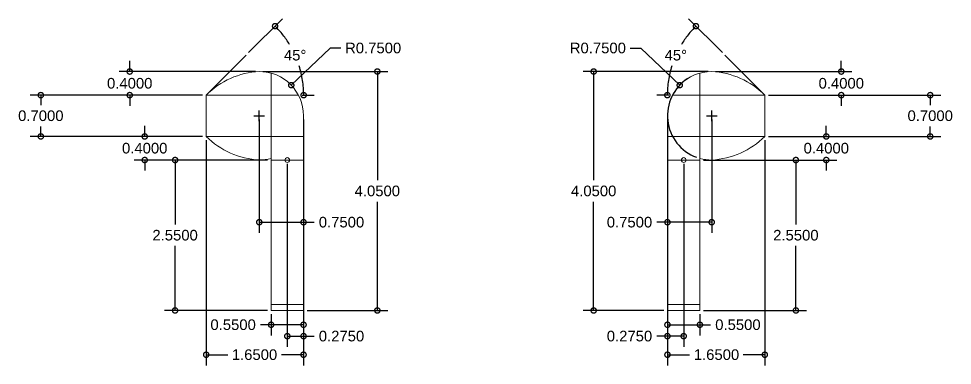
# Model space of a CAD drawing. Header units: centimetres. Extents: x -2.3 to 61.1, y -63.1 to 35.
# Drawn here: x 26.69 to 42.51, y 10.46 to 16.33 of the extents above; entities that cross this region are included whole.
import ezdxf

# ---------------------------------------------------------------- set-up
doc = ezdxf.new("R2010")
doc.units = ezdxf.units.CM
doc.header["$MEASUREMENT"] = 0
doc.linetypes.add('ACAD_ISO02W100', pattern=[15, 12, -3])
for name, color, linetype, lineweight in [('cuerpo', 7, 'Continuous', 15), ('guecos', 90, 'Continuous', 9), ('lineas', 253, 'ACAD_ISO02W100', 15), ('medidas', 30, 'ACAD_ISO02W100', 18)]:
    doc.layers.add(name, color=color, linetype=linetype, lineweight=lineweight)
doc.styles.get("Standard").update_dxf_attribs({"font": 'arial.ttf'})
doc.dimstyles.get("Standard").update_dxf_attribs({"dimtxt": 0.18, "dimasz": 0.18, "dimexe": 0.18, "dimexo": 0.0625, "dimgap": 0.09, "dimtad": 0, "dimtih": 1, "dimtoh": 1, "dimdec": 4, "dimzin": 0, "dimdsep": 46, "dimtxsty": 'Standard', "dimblk": 'DOTSMALL', "dimcen": 0.09, "dimadec": 0, "dimazin": 0, "dimtfac": 1, "dimtdec": 4, "dimtofl": 0, "dimtmove": 0, "dimatfit": 3, "dimfxl": 1, "dimtolj": 1, "dimtzin": 0, "dimarcsym": 0})

# ---------------------------------------------------------------- blocks, each defined once
blk = doc.blocks.new('_DotSmall')
at = {"color": 0, "linetype": 'ByBlock', "const_width": 0.5}
blk.add_lwpolyline([(-0.0625, 0, 1), (0.0625, 0, 1)], format="xyb", close=True, dxfattribs=at)
blk = doc.blocks.new('*D239')
at = {"layer": 'Defpoints', "color": 0, "transparency": 16777216}
for p in [(29.864, 15.037), (27.063, 14.337), (29.864, 14.337)]:
    blk.add_point(p, dxfattribs=at)
at = {"layer": 'medidas', "color": 0, "lineweight": -2, "transparency": 16777216}
for p, q in [((29.801, 15.037), (26.883, 15.037)), ((27.063, 15.037), (27.063, 14.869)), ((27.063, 14.337), (27.063, 14.506)), ((29.801, 14.337), (26.883, 14.337))]:
    blk.add_line(p, q, dxfattribs=at)
at = {"layer": 'medidas', "color": 0, "lineweight": -2, "transparency": 16777216, "xscale": 0.18, "yscale": 0.18, "zscale": 0.18}
for p, rotation in [((27.063, 15.037), 90), ((27.063, 14.337), 270)]:
    blk.add_blockref('_DotSmall', p, dxfattribs=dict(at, rotation=rotation))
at = {"layer": 'medidas', "color": 0, "transparency": 16777216, "insert": (27.063, 14.687), "char_height": 0.18, "attachment_point": 5}
blk.add_mtext('\\A1;0.7000', dxfattribs=at)
blk = doc.blocks.new('*D242')
at = {"layer": 'Defpoints', "color": 0, "transparency": 16777216}
for p in [(29.864, 14.337), (31.514, 11.387), (29.864, 10.637)]:
    blk.add_point(p, dxfattribs=at)
at = {"layer": 'medidas', "color": 0, "lineweight": -2, "transparency": 16777216}
for p, q in [((29.864, 14.275), (29.864, 10.457)), ((31.514, 11.325), (31.514, 10.457)), ((29.864, 10.637), (30.229, 10.637)), ((31.514, 10.637), (31.138, 10.637))]:
    blk.add_line(p, q, dxfattribs=at)
at = {"layer": 'medidas', "color": 0, "lineweight": -2, "transparency": 16777216, "xscale": 0.18, "yscale": 0.18, "zscale": 0.18, "rotation": 180}
blk.add_blockref('_DotSmall', (29.864, 10.637), dxfattribs=at)
at = {"layer": 'medidas', "color": 0, "lineweight": -2, "transparency": 16777216, "xscale": 0.18, "yscale": 0.18, "zscale": 0.18}
blk.add_blockref('_DotSmall', (31.514, 10.637), dxfattribs=at)
at = {"layer": 'medidas', "color": 0, "transparency": 16777216, "insert": (30.683, 10.637), "char_height": 0.18, "attachment_point": 5}
blk.add_mtext('\\A1;1.6500', dxfattribs=at)
blk = doc.blocks.new('*D243')
at = {"layer": 'Defpoints', "color": 0, "transparency": 16777216}
for p in [(30.764, 15.437), (32.764, 15.437), (31.514, 11.387)]:
    blk.add_point(p, dxfattribs=at)
at = {"layer": 'medidas', "color": 0, "lineweight": -2, "transparency": 16777216}
for p, q in [((30.826, 15.437), (32.944, 15.437)), ((32.764, 15.437), (32.764, 13.594)), ((32.764, 11.387), (32.764, 13.231)), ((31.576, 11.387), (32.944, 11.387))]:
    blk.add_line(p, q, dxfattribs=at)
at = {"layer": 'medidas', "color": 0, "lineweight": -2, "transparency": 16777216, "xscale": 0.18, "yscale": 0.18, "zscale": 0.18}
for p, rotation in [((32.764, 15.437), 90), ((32.764, 11.387), 270)]:
    blk.add_blockref('_DotSmall', p, dxfattribs=dict(at, rotation=rotation))
at = {"layer": 'medidas', "color": 0, "transparency": 16777216, "insert": (32.764, 13.412), "char_height": 0.18, "attachment_point": 5}
blk.add_mtext('\\A1;4.0500', dxfattribs=at)
blk = doc.blocks.new('*D240')
at = {"layer": 'Defpoints', "color": 0, "transparency": 16777216}
for p in [(28.823, 14.337), (29.864, 14.337), (30.964, 13.937)]:
    blk.add_point(p, dxfattribs=at)
at = {"layer": 'medidas', "color": 0, "lineweight": -2, "transparency": 16777216}
for p, q in [((28.823, 14.337), (28.823, 14.517)), ((29.801, 14.337), (28.643, 14.337)), ((30.901, 13.937), (28.643, 13.937)), ((28.823, 13.937), (28.823, 13.757))]:
    blk.add_line(p, q, dxfattribs=at)
at = {"layer": 'medidas', "color": 0, "lineweight": -2, "transparency": 16777216, "xscale": 0.18, "yscale": 0.18, "zscale": 0.18}
for p, rotation in [((28.823, 14.337), 270), ((28.823, 13.937), 90)]:
    blk.add_blockref('_DotSmall', p, dxfattribs=dict(at, rotation=rotation))
at = {"layer": 'medidas', "color": 0, "transparency": 16777216, "insert": (28.823, 14.137), "char_height": 0.18, "attachment_point": 5}
blk.add_mtext('\\A1;0.4000', dxfattribs=at)
blk = doc.blocks.new('*D241')
at = {"layer": 'Defpoints', "color": 0, "transparency": 16777216}
for p in [(30.764, 15.437), (28.569, 15.037), (29.864, 15.037)]:
    blk.add_point(p, dxfattribs=at)
at = {"layer": 'medidas', "color": 0, "lineweight": -2, "transparency": 16777216}
for p, q in [((28.569, 15.437), (28.569, 15.617)), ((30.701, 15.437), (28.389, 15.437)), ((29.801, 15.037), (28.389, 15.037)), ((28.569, 15.037), (28.569, 14.857))]:
    blk.add_line(p, q, dxfattribs=at)
at = {"layer": 'medidas', "color": 0, "lineweight": -2, "transparency": 16777216, "xscale": 0.18, "yscale": 0.18, "zscale": 0.18}
for p, rotation in [((28.569, 15.437), 270), ((28.569, 15.037), 90)]:
    blk.add_blockref('_DotSmall', p, dxfattribs=dict(at, rotation=rotation))
at = {"layer": 'medidas', "color": 0, "transparency": 16777216, "insert": (28.569, 15.237), "char_height": 0.18, "attachment_point": 5}
blk.add_mtext('\\A1;0.4000', dxfattribs=at)
blk = doc.blocks.new('*D244')
at = {"layer": 'Defpoints', "color": 0, "transparency": 16777216}
for p in [(31.306, 15.206), (30.764, 14.687)]:
    blk.add_point(p, dxfattribs=at)
at = {"layer": 'medidas', "color": 0, "lineweight": -2, "transparency": 16777216}
for p, q in [((31.964, 15.835), (31.306, 15.206)), ((32.144, 15.835), (31.964, 15.835)), ((30.764, 14.597), (30.764, 14.777)), ((30.674, 14.687), (30.854, 14.687))]:
    blk.add_line(p, q, dxfattribs=at)
at = {"layer": 'medidas', "color": 0, "lineweight": -2, "transparency": 16777216, "xscale": 0.18, "yscale": 0.18, "zscale": 0.18, "rotation": 223.7163553014129}
blk.add_blockref('_DotSmall', (31.306, 15.206), dxfattribs=at)
at = {"layer": 'medidas', "color": 0, "transparency": 16777216, "insert": (32.693, 15.835), "char_height": 0.18, "attachment_point": 5}
blk.add_mtext('\\A1;R0.7500', dxfattribs=at)
blk = doc.blocks.new('*D245')
at = {"layer": 'Defpoints', "color": 0, "transparency": 16777216}
for p in [(30.964, 11.387), (31.514, 11.387), (30.964, 11.145)]:
    blk.add_point(p, dxfattribs=at)
at = {"layer": 'medidas', "color": 0, "lineweight": -2, "transparency": 16777216}
for p, q in [((30.964, 11.325), (30.964, 10.965)), ((31.514, 11.325), (31.514, 10.965)), ((30.964, 11.145), (30.784, 11.145)), ((31.514, 11.145), (30.964, 11.145))]:
    blk.add_line(p, q, dxfattribs=at)
at = {"layer": 'medidas', "color": 0, "lineweight": -2, "transparency": 16777216, "xscale": 0.18, "yscale": 0.18, "zscale": 0.18, "rotation": 180}
blk.add_blockref('_DotSmall', (30.964, 11.145), dxfattribs=at)
at = {"layer": 'medidas', "color": 0, "lineweight": -2, "transparency": 16777216, "xscale": 0.18, "yscale": 0.18, "zscale": 0.18}
blk.add_blockref('_DotSmall', (31.514, 11.145), dxfattribs=at)
at = {"layer": 'medidas', "color": 0, "transparency": 16777216, "insert": (30.321, 11.145), "char_height": 0.18, "attachment_point": 5}
blk.add_mtext('\\A1;0.5500', dxfattribs=at)
blk = doc.blocks.new('*D246')
at = {"layer": 'Defpoints', "color": 0, "transparency": 16777216}
for p in [(30.764, 14.687), (31.514, 14.687), (31.514, 12.883)]:
    blk.add_point(p, dxfattribs=at)
at = {"layer": 'medidas', "color": 0, "lineweight": -2, "transparency": 16777216}
for p, q in [((30.764, 14.625), (30.764, 12.703)), ((31.514, 14.625), (31.514, 12.703)), ((30.764, 12.883), (31.514, 12.883)), ((31.514, 12.883), (31.694, 12.883))]:
    blk.add_line(p, q, dxfattribs=at)
at = {"layer": 'medidas', "color": 0, "lineweight": -2, "transparency": 16777216, "xscale": 0.18, "yscale": 0.18, "zscale": 0.18, "rotation": 180}
blk.add_blockref('_DotSmall', (30.764, 12.883), dxfattribs=at)
at = {"layer": 'medidas', "color": 0, "lineweight": -2, "transparency": 16777216, "xscale": 0.18, "yscale": 0.18, "zscale": 0.18}
blk.add_blockref('_DotSmall', (31.514, 12.883), dxfattribs=at)
at = {"layer": 'medidas', "color": 0, "transparency": 16777216, "insert": (32.157, 12.883), "char_height": 0.18, "attachment_point": 5}
blk.add_mtext('\\A1;0.7500', dxfattribs=at)
blk = doc.blocks.new('*D247')
at = {"layer": 'Defpoints', "color": 0, "transparency": 16777216}
for p in [(30.54, 15.714), (31.46, 15.465), (29.864, 15.037), (29.864, 15.037), (31.427, 15.037)]:
    blk.add_point(p, dxfattribs=at)
at = {"layer": 'medidas', "color": 0, "lineweight": -2, "transparency": 16777216}
for p, q in [((30.584, 15.758), (31.16, 16.333)), ((31.49, 15.037), (31.696, 15.037))]:
    blk.add_line(p, q, dxfattribs=at)
for start, end in [(31.2364, 45), (0, 17.3894)]:
    blk.add_arc((29.864, 15.037), 1.653, start, end, dxfattribs=at)
at = {"layer": 'medidas', "color": 0, "lineweight": -2, "transparency": 16777216, "xscale": 0.18, "yscale": 0.18, "zscale": 0.18}
for p, rotation in [((31.032, 16.206), 134.9999999999999), ((31.516, 15.037), 270.0000000000002)]:
    blk.add_blockref('_DotSmall', p, dxfattribs=dict(at, rotation=rotation))
at = {"layer": 'medidas', "color": 0, "transparency": 16777216, "insert": (31.372, 15.713), "char_height": 0.18, "attachment_point": 5}
blk.add_mtext('\\A1;45°', dxfattribs=at)
blk = doc.blocks.new('*D252')
at = {"layer": 'Defpoints', "color": 0, "transparency": 16777216}
for p in [(30.964, 13.937), (29.338, 11.387), (30.964, 11.387)]:
    blk.add_point(p, dxfattribs=at)
at = {"layer": 'medidas', "color": 0, "lineweight": -2, "transparency": 16777216}
for p, q in [((30.901, 13.937), (29.158, 13.937)), ((29.338, 13.937), (29.338, 12.844)), ((29.338, 11.387), (29.338, 12.481)), ((30.901, 11.387), (29.158, 11.387))]:
    blk.add_line(p, q, dxfattribs=at)
at = {"layer": 'medidas', "color": 0, "lineweight": -2, "transparency": 16777216, "xscale": 0.18, "yscale": 0.18, "zscale": 0.18}
for p, rotation in [((29.338, 13.937), 90), ((29.338, 11.387), 270)]:
    blk.add_blockref('_DotSmall', p, dxfattribs=dict(at, rotation=rotation))
at = {"layer": 'medidas', "color": 0, "transparency": 16777216, "insert": (29.338, 12.662), "char_height": 0.18, "attachment_point": 5}
blk.add_mtext('\\A1;2.5500', dxfattribs=at)
blk = doc.blocks.new('*D253')
at = {"layer": 'Defpoints', "color": 0, "transparency": 16777216}
for p in [(31.239, 13.937), (31.514, 13.937), (31.514, 10.952)]:
    blk.add_point(p, dxfattribs=at)
at = {"layer": 'medidas', "color": 0, "lineweight": -2, "transparency": 16777216}
for p, q in [((31.239, 13.875), (31.239, 10.772)), ((31.514, 13.875), (31.514, 10.772)), ((31.239, 10.952), (31.514, 10.952)), ((31.514, 10.952), (31.694, 10.952))]:
    blk.add_line(p, q, dxfattribs=at)
at = {"layer": 'medidas', "color": 0, "lineweight": -2, "transparency": 16777216, "xscale": 0.18, "yscale": 0.18, "zscale": 0.18, "rotation": 180}
blk.add_blockref('_DotSmall', (31.239, 10.952), dxfattribs=at)
at = {"layer": 'medidas', "color": 0, "lineweight": -2, "transparency": 16777216, "xscale": 0.18, "yscale": 0.18, "zscale": 0.18}
blk.add_blockref('_DotSmall', (31.514, 10.952), dxfattribs=at)
at = {"layer": 'medidas', "color": 0, "transparency": 16777216, "insert": (32.157, 10.952), "char_height": 0.18, "attachment_point": 5}
blk.add_mtext('\\A1;0.2750', dxfattribs=at)
blk = doc.blocks.new('*D262')
at = {"layer": 'Defpoints', "color": 0, "transparency": 16777216}
for p in [(39.329, 15.037), (39.329, 14.337), (42.131, 14.337)]:
    blk.add_point(p, dxfattribs=at)
at = {"layer": 'medidas', "color": 0, "lineweight": -2, "transparency": 16777216}
for p, q in [((39.392, 15.037), (42.311, 15.037)), ((42.131, 15.037), (42.131, 14.869)), ((42.131, 14.337), (42.131, 14.506)), ((39.392, 14.337), (42.311, 14.337))]:
    blk.add_line(p, q, dxfattribs=at)
at = {"layer": 'medidas', "color": 0, "lineweight": -2, "transparency": 16777216, "xscale": 0.18, "yscale": 0.18, "zscale": 0.18}
for p, rotation in [((42.131, 15.037), 90), ((42.131, 14.337), 270)]:
    blk.add_blockref('_DotSmall', p, dxfattribs=dict(at, rotation=rotation))
at = {"layer": 'medidas', "color": 0, "transparency": 16777216, "insert": (42.131, 14.687), "char_height": 0.18, "attachment_point": 5}
blk.add_mtext('\\A1;0.7000', dxfattribs=at)
blk = doc.blocks.new('*D265')
at = {"layer": 'Defpoints', "color": 0, "transparency": 16777216}
for p in [(39.329, 14.337), (37.679, 11.387), (39.329, 10.637)]:
    blk.add_point(p, dxfattribs=at)
at = {"layer": 'medidas', "color": 0, "lineweight": -2, "transparency": 16777216}
for p, q in [((39.329, 14.275), (39.329, 10.457)), ((37.679, 11.325), (37.679, 10.457)), ((37.679, 10.637), (38.055, 10.637)), ((39.329, 10.637), (38.964, 10.637))]:
    blk.add_line(p, q, dxfattribs=at)
at = {"layer": 'medidas', "color": 0, "lineweight": -2, "transparency": 16777216, "xscale": 0.18, "yscale": 0.18, "zscale": 0.18, "rotation": 180}
blk.add_blockref('_DotSmall', (37.679, 10.637), dxfattribs=at)
at = {"layer": 'medidas', "color": 0, "lineweight": -2, "transparency": 16777216, "xscale": 0.18, "yscale": 0.18, "zscale": 0.18}
blk.add_blockref('_DotSmall', (39.329, 10.637), dxfattribs=at)
at = {"layer": 'medidas', "color": 0, "transparency": 16777216, "insert": (38.51, 10.637), "char_height": 0.18, "attachment_point": 5}
blk.add_mtext('\\A1;1.6500', dxfattribs=at)
blk = doc.blocks.new('*D266')
at = {"layer": 'Defpoints', "color": 0, "transparency": 16777216}
for p in [(36.429, 15.437), (38.429, 15.437), (37.679, 11.387)]:
    blk.add_point(p, dxfattribs=at)
at = {"layer": 'medidas', "color": 0, "lineweight": -2, "transparency": 16777216}
for p, q in [((38.367, 15.437), (36.249, 15.437)), ((36.429, 15.437), (36.429, 13.594)), ((36.429, 11.387), (36.429, 13.231)), ((37.617, 11.387), (36.249, 11.387))]:
    blk.add_line(p, q, dxfattribs=at)
at = {"layer": 'medidas', "color": 0, "lineweight": -2, "transparency": 16777216, "xscale": 0.18, "yscale": 0.18, "zscale": 0.18}
for p, rotation in [((36.429, 15.437), 90), ((36.429, 11.387), 270)]:
    blk.add_blockref('_DotSmall', p, dxfattribs=dict(at, rotation=rotation))
at = {"layer": 'medidas', "color": 0, "transparency": 16777216, "insert": (36.429, 13.412), "char_height": 0.18, "attachment_point": 5}
blk.add_mtext('\\A1;4.0500', dxfattribs=at)
blk = doc.blocks.new('*D263')
at = {"layer": 'Defpoints', "color": 0, "transparency": 16777216}
for p in [(39.329, 14.337), (40.37, 14.337), (38.229, 13.937)]:
    blk.add_point(p, dxfattribs=at)
at = {"layer": 'medidas', "color": 0, "lineweight": -2, "transparency": 16777216}
for p, q in [((40.37, 14.337), (40.37, 14.517)), ((39.392, 14.337), (40.55, 14.337)), ((38.292, 13.937), (40.55, 13.937)), ((40.37, 13.937), (40.37, 13.757))]:
    blk.add_line(p, q, dxfattribs=at)
at = {"layer": 'medidas', "color": 0, "lineweight": -2, "transparency": 16777216, "xscale": 0.18, "yscale": 0.18, "zscale": 0.18}
for p, rotation in [((40.37, 14.337), 270), ((40.37, 13.937), 90)]:
    blk.add_blockref('_DotSmall', p, dxfattribs=dict(at, rotation=rotation))
at = {"layer": 'medidas', "color": 0, "transparency": 16777216, "insert": (40.37, 14.137), "char_height": 0.18, "attachment_point": 5}
blk.add_mtext('\\A1;0.4000', dxfattribs=at)
blk = doc.blocks.new('*D264')
at = {"layer": 'Defpoints', "color": 0, "transparency": 16777216}
for p in [(38.429, 15.437), (39.329, 15.037), (40.624, 15.037)]:
    blk.add_point(p, dxfattribs=at)
at = {"layer": 'medidas', "color": 0, "lineweight": -2, "transparency": 16777216}
for p, q in [((40.624, 15.437), (40.624, 15.617)), ((38.492, 15.437), (40.804, 15.437)), ((39.392, 15.037), (40.804, 15.037)), ((40.624, 15.037), (40.624, 14.857))]:
    blk.add_line(p, q, dxfattribs=at)
at = {"layer": 'medidas', "color": 0, "lineweight": -2, "transparency": 16777216, "xscale": 0.18, "yscale": 0.18, "zscale": 0.18}
for p, rotation in [((40.624, 15.437), 270), ((40.624, 15.037), 90)]:
    blk.add_blockref('_DotSmall', p, dxfattribs=dict(at, rotation=rotation))
at = {"layer": 'medidas', "color": 0, "transparency": 16777216, "insert": (40.624, 15.237), "char_height": 0.18, "attachment_point": 5}
blk.add_mtext('\\A1;0.4000', dxfattribs=at)
blk = doc.blocks.new('*D267')
at = {"layer": 'Defpoints', "color": 0, "transparency": 16777216}
for p in [(37.887, 15.206), (38.429, 14.687)]:
    blk.add_point(p, dxfattribs=at)
at = {"layer": 'medidas', "color": 0, "lineweight": -2, "transparency": 16777216}
for p, q in [((37.049, 15.835), (37.229, 15.835)), ((37.229, 15.835), (37.887, 15.206)), ((38.429, 14.597), (38.429, 14.777)), ((38.339, 14.687), (38.519, 14.687))]:
    blk.add_line(p, q, dxfattribs=at)
blk.add_arc((38.429, 14.687), 0.75, 122.5327, 249.7593, dxfattribs=at)
at = {"layer": 'medidas', "color": 0, "lineweight": -2, "transparency": 16777216, "xscale": 0.18, "yscale": 0.18, "zscale": 0.18, "rotation": 316.2836446985866}
blk.add_blockref('_DotSmall', (37.887, 15.206), dxfattribs=at)
at = {"layer": 'medidas', "color": 0, "transparency": 16777216, "insert": (36.5, 15.835), "char_height": 0.18, "attachment_point": 5}
blk.add_mtext('\\A1;R0.7500', dxfattribs=at)
blk = doc.blocks.new('*D268')
at = {"layer": 'Defpoints', "color": 0, "transparency": 16777216}
for p in [(37.679, 11.387), (38.229, 11.387), (38.229, 11.145)]:
    blk.add_point(p, dxfattribs=at)
at = {"layer": 'medidas', "color": 0, "lineweight": -2, "transparency": 16777216}
for p, q in [((37.679, 11.325), (37.679, 10.965)), ((38.229, 11.325), (38.229, 10.965)), ((37.679, 11.145), (38.229, 11.145)), ((38.229, 11.145), (38.409, 11.145))]:
    blk.add_line(p, q, dxfattribs=at)
at = {"layer": 'medidas', "color": 0, "lineweight": -2, "transparency": 16777216, "xscale": 0.18, "yscale": 0.18, "zscale": 0.18, "rotation": 180}
blk.add_blockref('_DotSmall', (37.679, 11.145), dxfattribs=at)
at = {"layer": 'medidas', "color": 0, "lineweight": -2, "transparency": 16777216, "xscale": 0.18, "yscale": 0.18, "zscale": 0.18}
blk.add_blockref('_DotSmall', (38.229, 11.145), dxfattribs=at)
at = {"layer": 'medidas', "color": 0, "transparency": 16777216, "insert": (38.873, 11.145), "char_height": 0.18, "attachment_point": 5}
blk.add_mtext('\\A1;0.5500', dxfattribs=at)
blk = doc.blocks.new('*D269')
at = {"layer": 'Defpoints', "color": 0, "transparency": 16777216}
for p in [(37.679, 14.687), (38.429, 14.687), (37.679, 12.883)]:
    blk.add_point(p, dxfattribs=at)
at = {"layer": 'medidas', "color": 0, "lineweight": -2, "transparency": 16777216}
for p, q in [((37.679, 14.625), (37.679, 12.703)), ((38.429, 14.625), (38.429, 12.703)), ((37.679, 12.883), (37.499, 12.883)), ((38.429, 12.883), (37.679, 12.883))]:
    blk.add_line(p, q, dxfattribs=at)
at = {"layer": 'medidas', "color": 0, "lineweight": -2, "transparency": 16777216, "xscale": 0.18, "yscale": 0.18, "zscale": 0.18, "rotation": 180}
blk.add_blockref('_DotSmall', (37.679, 12.883), dxfattribs=at)
at = {"layer": 'medidas', "color": 0, "lineweight": -2, "transparency": 16777216, "xscale": 0.18, "yscale": 0.18, "zscale": 0.18}
blk.add_blockref('_DotSmall', (38.429, 12.883), dxfattribs=at)
at = {"layer": 'medidas', "color": 0, "transparency": 16777216, "insert": (37.036, 12.883), "char_height": 0.18, "attachment_point": 5}
blk.add_mtext('\\A1;0.7500', dxfattribs=at)
blk = doc.blocks.new('*D270')
at = {"layer": 'Defpoints', "color": 0, "transparency": 16777216}
for p in [(38.653, 15.714), (37.733, 15.465), (37.766, 15.037), (39.329, 15.037), (39.329, 15.037)]:
    blk.add_point(p, dxfattribs=at)
at = {"layer": 'medidas', "color": 0, "lineweight": -2, "transparency": 16777216}
for p, q in [((38.609, 15.758), (38.033, 16.333)), ((37.703, 15.037), (37.497, 15.037))]:
    blk.add_line(p, q, dxfattribs=at)
for start, end in [(135, 148.7636), (162.6106, 180)]:
    blk.add_arc((39.329, 15.037), 1.653, start, end, dxfattribs=at)
at = {"layer": 'medidas', "color": 0, "lineweight": -2, "transparency": 16777216, "xscale": 0.18, "yscale": 0.18, "zscale": 0.18}
for p, rotation in [((38.161, 16.206), 45.00000000000031), ((37.677, 15.037), 269.9999999999999)]:
    blk.add_blockref('_DotSmall', p, dxfattribs=dict(at, rotation=rotation))
at = {"layer": 'medidas', "color": 0, "transparency": 16777216, "insert": (37.821, 15.713), "char_height": 0.18, "attachment_point": 5}
blk.add_mtext('\\A1;45°', dxfattribs=at)
blk = doc.blocks.new('*D272')
at = {"layer": 'Defpoints', "color": 0, "transparency": 16777216}
for p in [(38.229, 13.937), (38.229, 11.387), (39.855, 11.387)]:
    blk.add_point(p, dxfattribs=at)
at = {"layer": 'medidas', "color": 0, "lineweight": -2, "transparency": 16777216}
for p, q in [((38.292, 13.937), (40.035, 13.937)), ((39.855, 13.937), (39.855, 12.844)), ((39.855, 11.387), (39.855, 12.481)), ((38.292, 11.387), (40.035, 11.387))]:
    blk.add_line(p, q, dxfattribs=at)
at = {"layer": 'medidas', "color": 0, "lineweight": -2, "transparency": 16777216, "xscale": 0.18, "yscale": 0.18, "zscale": 0.18}
for p, rotation in [((39.855, 13.937), 90), ((39.855, 11.387), 270)]:
    blk.add_blockref('_DotSmall', p, dxfattribs=dict(at, rotation=rotation))
at = {"layer": 'medidas', "color": 0, "transparency": 16777216, "insert": (39.855, 12.662), "char_height": 0.18, "attachment_point": 5}
blk.add_mtext('\\A1;2.5500', dxfattribs=at)
blk = doc.blocks.new('*D271')
at = {"layer": 'Defpoints', "color": 0, "transparency": 16777216}
for p in [(37.679, 13.937), (37.954, 13.937), (37.679, 10.952)]:
    blk.add_point(p, dxfattribs=at)
at = {"layer": 'medidas', "color": 0, "lineweight": -2, "transparency": 16777216}
for p, q in [((37.679, 13.875), (37.679, 10.772)), ((37.954, 13.875), (37.954, 10.772)), ((37.679, 10.952), (37.499, 10.952)), ((37.954, 10.952), (37.679, 10.952))]:
    blk.add_line(p, q, dxfattribs=at)
at = {"layer": 'medidas', "color": 0, "lineweight": -2, "transparency": 16777216, "xscale": 0.18, "yscale": 0.18, "zscale": 0.18, "rotation": 180}
blk.add_blockref('_DotSmall', (37.679, 10.952), dxfattribs=at)
at = {"layer": 'medidas', "color": 0, "lineweight": -2, "transparency": 16777216, "xscale": 0.18, "yscale": 0.18, "zscale": 0.18}
blk.add_blockref('_DotSmall', (37.954, 10.952), dxfattribs=at)
at = {"layer": 'medidas', "color": 0, "transparency": 16777216, "insert": (37.036, 10.952), "char_height": 0.18, "attachment_point": 5}
blk.add_mtext('\\A1;0.2750', dxfattribs=at)

msp = doc.modelspace()

# ---------------------------------------------------------------- linework, layer by layer
at = {"layer": 'cuerpo'}
for p, q in [((29.86385, 14.33743), (29.86385, 15.03743)), ((39.32923, 14.33743), (39.32923, 15.03743)), ((31.51385, 14.68743), (31.51385, 11.38743)), ((37.67923, 14.68743), (37.67923, 11.38743)), ((30.96385, 13.96459), (30.96385, 11.48743)), ((38.22923, 13.96459), (38.22923, 11.48743)), ((31.51385, 11.48743), (30.96385, 11.48743)), ((30.96385, 11.38743), (30.96385, 11.48743)), ((37.67923, 11.48743), (38.22923, 11.48743)), ((38.22923, 11.38743), (38.22923, 11.48743)), ((31.51385, 11.38743), (30.96385, 11.38743)), ((37.67923, 11.38743), (38.22923, 11.38743))]:
    msp.add_line(p, q, dxfattribs=at)
for centre, radius, start, end in [((30.83768, 14.05882), 1.38059, 93.065465, 134.859513), ((30.76385, 14.68743), 0.75, 0, 90), ((38.42923, 14.68743), 0.75, 90, 180), ((38.3554, 14.05882), 1.38059, 45.140487, 86.934535), ((30.83768, 15.31605), 1.38059, 225.140487, 266.934535), ((38.3554, 15.31605), 1.38059, 273.065465, 314.859513), ((30.76385, 14.68743), 0.75, 270, 285.46601), ((38.42923, 14.68743), 0.75, 254.53399, 270)]:
    msp.add_arc(centre, radius, start, end, dxfattribs=at)
at = {"layer": 'guecos'}
for centre in [(31.23885, 13.93743), (37.95423, 13.93743)]:
    msp.add_circle(centre, 0.04, dxfattribs=at)
at = {"layer": 'lineas'}
for p, q in [((29.86385, 15.03743), (30.53997, 15.71355)), ((39.32923, 15.03743), (38.65311, 15.71355)), ((30.96385, 15.03743), (30.96385, 15.41028)), ((38.22923, 15.03743), (38.22923, 15.41028)), ((29.86385, 15.03743), (31.42717, 15.03743)), ((30.96385, 14.33743), (30.96385, 15.03743)), ((39.32923, 15.03743), (37.7659, 15.03743)), ((38.22923, 14.33743), (38.22923, 15.03743)), ((29.86385, 14.33743), (31.51385, 14.33743)), ((30.96385, 13.96459), (30.96385, 14.33743)), ((39.32923, 14.33743), (37.67923, 14.33743)), ((38.22923, 13.96459), (38.22923, 14.33743)), ((30.96385, 13.93743), (31.51385, 13.93743)), ((38.22923, 13.93743), (37.67923, 13.93743))]:
    msp.add_line(p, q, dxfattribs=at)

# ---------------------------------------------------------------- dimensions: what is measured, and where the dimension line sits
at = {"layer": 'medidas'}
for base, line1, line2, picture, middle in [((31.46006, 15.46514), ((29.86385, 15.03743), (31.42717, 15.03743)), ((29.86385, 15.03743), (30.53997, 15.71355)), '*D247', (31.37204, 15.71285)), ((37.73301, 15.46514), ((39.32923, 15.03743), (37.7659, 15.03743)), ((39.32923, 15.03743), (38.65311, 15.71355)), '*D270', (37.82103, 15.71285))]:
    dim = msp.add_angular_dim_2l(base=base, line1=line1, line2=line2, dimstyle='Standard', dxfattribs=at)
    dim.commit()
    dim.dimension.update_dxf_attribs({"geometry": picture, "text_midpoint": middle, "dimtype": 162})
for center, mpoint, picture, middle in [((30.76385, 14.68743), (31.30593, 15.20575), '*D244', (32.69341, 15.83494)), ((38.42923, 14.68743), (37.88715, 15.20575), '*D267', (36.49966, 15.83494))]:
    dim = msp.add_radius_dim(center=center, mpoint=mpoint, dimstyle='Standard', dxfattribs=at)
    dim.commit()
    dim.dimension.update_dxf_attribs({"geometry": picture, "text_midpoint": middle, "dimtype": 164})
for base, p1, p2, angle, picture, middle in [((28.56871, 15.03743), (30.76385, 15.43743), (29.86385, 15.03743), 90, '*D241', (28.56871, 15.23743)), ((40.62436, 15.03743), (38.42923, 15.43743), (39.32923, 15.03743), 90, '*D264', (40.62436, 15.23743)), ((27.0625, 14.33743), (29.86385, 15.03743), (29.86385, 14.33743), 90, '*D239', (27.0625, 14.68743)), ((42.13057, 14.33743), (39.32923, 15.03743), (39.32923, 14.33743), 90, '*D262', (42.13057, 14.68743)), ((28.82331, 14.33743), (30.96385, 13.93743), (29.86385, 14.33743), 90, '*D240', (28.82331, 14.13743)), ((40.36976, 14.33743), (38.22923, 13.93743), (39.32923, 14.33743), 90, '*D263', (40.36976, 14.13743)), ((29.33784, 11.38743), (30.96385, 13.93743), (30.96385, 11.38743), 90, '*D252', (29.33784, 12.66243)), ((37.67923, 10.95217), (37.95423, 13.93743), (37.67923, 13.93743), 180, '*D271', (37.0359, 10.95217)), ((39.85524, 11.38743), (38.22923, 13.93743), (38.22923, 11.38743), 90, '*D272', (39.85524, 12.66243)), ((38.22923, 11.14489), (37.67923, 11.38743), (38.22923, 11.38743), 180, '*D268', (38.87255, 11.14489))]:
    dim = msp.add_linear_dim(base=base, p1=p1, p2=p2, angle=angle, dimstyle='Standard', dxfattribs=at)
    dim.commit()
    dim.dimension.update_dxf_attribs({"geometry": picture, "text_midpoint": middle})
for base, p1, p2, angle, picture, middle in [((32.76443, 15.43743), (31.51385, 11.38743), (30.76385, 15.43743), 90, '*D243', (32.76443, 13.41243)), ((36.42864, 15.43743), (37.67923, 11.38743), (38.42923, 15.43743), 90, '*D266', (36.42864, 13.41243)), ((37.67923, 12.88339), (38.42923, 14.68743), (37.67923, 14.68743), 180, '*D269', (37.0359, 12.88339)), ((39.32923, 10.63718), (37.67923, 11.38743), (39.32923, 14.33743), 180, '*D265', (38.50963, 10.63718))]:
    dim = msp.add_linear_dim(base=base, p1=p1, p2=p2, angle=angle, dimstyle='Standard', dxfattribs=at)
    dim.commit()
    dim.dimension.update_dxf_attribs({"geometry": picture, "text_midpoint": middle, "dimtype": 160})
for base, p1, p2, picture, middle in [((31.51385, 12.88339), (30.76385, 14.68743), (31.51385, 14.68743), '*D246', (32.15717, 12.88339)), ((29.86385, 10.63718), (31.51385, 11.38743), (29.86385, 14.33743), '*D242', (30.68344, 10.63718))]:
    dim = msp.add_linear_dim(base=base, p1=p1, p2=p2, dimstyle='Standard', dxfattribs=at)
    dim.commit()
    dim.dimension.update_dxf_attribs({"geometry": picture, "text_midpoint": middle, "dimtype": 160})
for base, p1, p2, picture, middle in [((31.51385, 10.95217), (31.23885, 13.93743), (31.51385, 13.93743), '*D253', (32.15717, 10.95217)), ((30.96385, 11.14489), (31.51385, 11.38743), (30.96385, 11.38743), '*D245', (30.32053, 11.14489))]:
    dim = msp.add_linear_dim(base=base, p1=p1, p2=p2, dimstyle='Standard', dxfattribs=at)
    dim.commit()
    dim.dimension.update_dxf_attribs({"geometry": picture, "text_midpoint": middle})

doc.saveas('drawing.dxf')
